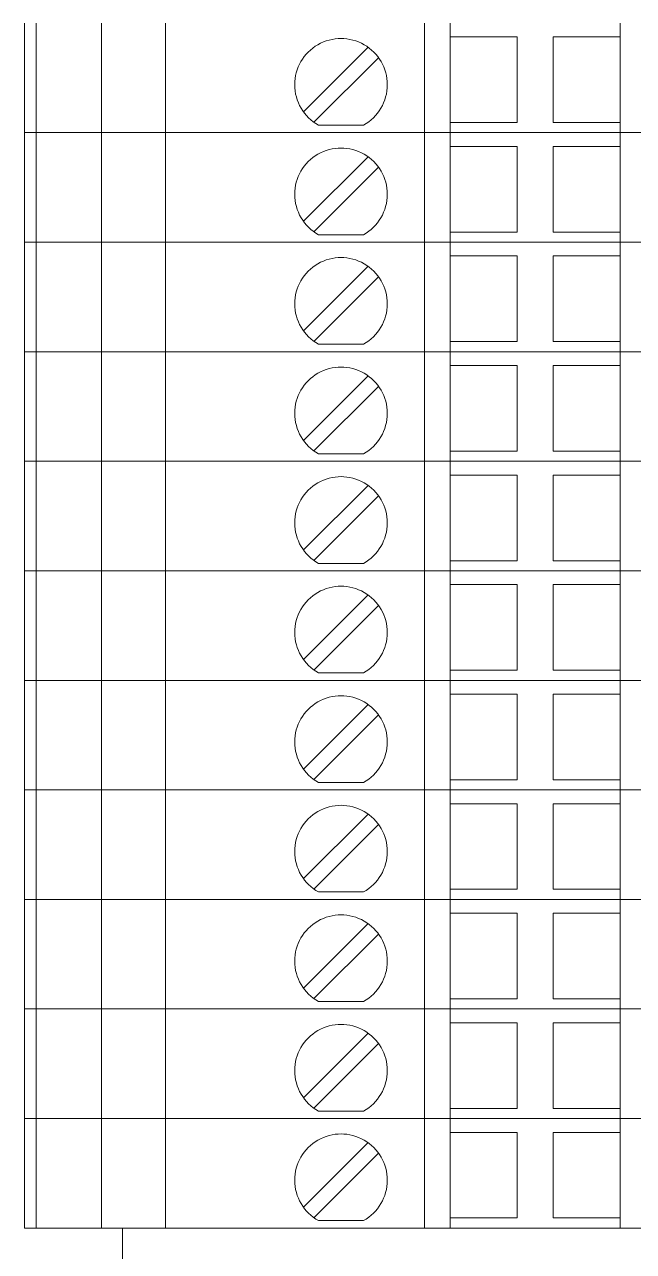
# Model space of a CAD drawing. Header units: millimetres. Extents: x 1880 to 4113, y 771 to 2990.
# Drawn here: x 3131.2 to 3159.8, y 1465 to 1522.7 of the extents above; entities that cross this region are included whole.
import ezdxf

# ---------------------------------------------------------------- set-up
doc = ezdxf.new("R2010")
doc.units = ezdxf.units.MM
doc.layers.add('000-PI-Oprema', color=30, linetype='Continuous', lineweight=5)

msp = doc.modelspace()

# ---------------------------------------------------------------- linework, layer by layer
at = {"color": 0, "linetype": 'ByBlock', "lineweight": 0, "ltscale": 0.25}
msp.add_lwpolyline([(3135.772, 1466.113), (3135.772, 1458.763), (3184.372, 1458.763), (3184.372, 1466.113), (3135.772, 1466.113)], dxfattribs=at)
at = {"layer": '000-PI-Oprema', "color": 0, "linetype": 'ByBlock', "lineweight": 0}
for p, q in [((3131.172, 1522.763), (3131.172, 1517.613)), ((3131.719, 1517.613), (3131.719, 1522.763)), ((3134.796, 1522.763), (3134.796, 1517.613)), ((3137.796, 1522.763), (3137.796, 1517.613)), ((3149.972, 1522.763), (3149.972, 1517.613)), ((3151.172, 1522.763), (3151.172, 1517.613)), ((3159.172, 1517.613), (3159.172, 1522.763)), ((3147.317, 1521.629), (3144.282, 1518.593)), ((3151.172, 1522.113), (3151.172, 1522.113)), ((3151.172, 1522.113), (3154.322, 1522.113)), ((3154.322, 1522.113), (3154.322, 1522.113)), ((3154.322, 1522.113), (3154.322, 1518.088)), ((3156.022, 1522.113), (3159.172, 1522.113)), ((3156.022, 1522.113), (3156.022, 1522.113)), ((3156.022, 1518.088), (3156.022, 1522.113)), ((3159.172, 1522.113), (3159.172, 1522.113)), ((3144.776, 1518.098), (3147.812, 1521.134)), ((3149.972, 1521.163), (3149.972, 1521.163)), ((3149.972, 1518.563), (3149.972, 1521.163)), ((3149.972, 1518.563), (3149.972, 1518.563)), ((3131.172, 1517.613), (3149.972, 1517.613)), ((3131.172, 1517.613), (3131.855, 1517.613)), ((3131.172, 1517.613), (3149.972, 1517.613)), ((3131.172, 1517.613), (3131.172, 1512.463)), ((3131.719, 1512.463), (3131.719, 1517.613)), ((3134.796, 1517.613), (3134.796, 1512.463)), ((3137.796, 1517.613), (3137.796, 1512.463)), ((3144.988, 1517.963), (3144.988, 1517.963)), ((3147.106, 1517.963), (3144.988, 1517.963)), ((3147.106, 1517.963), (3147.106, 1517.963)), ((3149.972, 1517.613), (3151.172, 1517.613)), ((3149.972, 1517.613), (3151.172, 1517.613)), ((3149.972, 1517.613), (3149.972, 1512.463)), ((3151.172, 1518.088), (3151.172, 1518.088)), ((3154.322, 1518.088), (3151.172, 1518.088)), ((3159.172, 1517.613), (3151.172, 1517.613)), ((3151.172, 1517.613), (3151.172, 1517.613)), ((3151.172, 1517.613), (3151.172, 1517.613)), ((3159.172, 1517.613), (3151.172, 1517.613)), ((3151.172, 1517.613), (3151.172, 1512.463)), ((3154.322, 1518.088), (3154.322, 1518.088)), ((3156.022, 1518.088), (3156.022, 1518.088)), ((3159.172, 1518.088), (3156.022, 1518.088)), ((3159.172, 1518.088), (3159.172, 1518.088)), ((3159.172, 1517.613), (3160.372, 1517.613)), ((3159.172, 1517.613), (3159.172, 1517.613)), ((3159.172, 1517.613), (3159.172, 1517.613)), ((3159.172, 1517.613), (3160.372, 1517.613)), ((3159.172, 1512.463), (3159.172, 1517.613)), ((3147.317, 1516.479), (3144.282, 1513.443)), ((3151.172, 1516.963), (3151.172, 1516.963)), ((3151.172, 1516.963), (3154.322, 1516.963)), ((3154.322, 1516.963), (3154.322, 1516.963)), ((3154.322, 1516.963), (3154.322, 1512.938)), ((3156.022, 1516.963), (3159.172, 1516.963)), ((3156.022, 1516.963), (3156.022, 1516.963)), ((3156.022, 1512.938), (3156.022, 1516.963)), ((3159.172, 1516.963), (3159.172, 1516.963)), ((3144.776, 1512.948), (3147.812, 1515.984)), ((3149.972, 1516.013), (3149.972, 1516.013)), ((3149.972, 1513.413), (3149.972, 1516.013)), ((3149.972, 1513.413), (3149.972, 1513.413)), ((3131.172, 1512.463), (3149.972, 1512.463)), ((3131.172, 1512.463), (3131.855, 1512.463)), ((3131.172, 1512.463), (3149.972, 1512.463)), ((3131.172, 1512.463), (3131.172, 1507.313)), ((3131.719, 1507.313), (3131.719, 1512.463)), ((3134.796, 1512.463), (3134.796, 1507.313)), ((3137.796, 1512.463), (3137.796, 1507.313)), ((3144.988, 1512.813), (3144.988, 1512.813)), ((3147.106, 1512.813), (3144.988, 1512.813)), ((3147.106, 1512.813), (3147.106, 1512.813)), ((3149.972, 1512.463), (3151.172, 1512.463)), ((3149.972, 1512.463), (3151.172, 1512.463)), ((3149.972, 1512.463), (3149.972, 1507.313)), ((3151.172, 1512.938), (3151.172, 1512.938)), ((3154.322, 1512.938), (3151.172, 1512.938)), ((3159.172, 1512.463), (3151.172, 1512.463)), ((3151.172, 1512.463), (3151.172, 1512.463)), ((3151.172, 1512.463), (3151.172, 1512.463)), ((3159.172, 1512.463), (3151.172, 1512.463)), ((3151.172, 1512.463), (3151.172, 1507.313)), ((3154.322, 1512.938), (3154.322, 1512.938)), ((3156.022, 1512.938), (3156.022, 1512.938)), ((3159.172, 1512.938), (3156.022, 1512.938)), ((3159.172, 1512.938), (3159.172, 1512.938)), ((3159.172, 1512.463), (3160.372, 1512.463)), ((3159.172, 1512.463), (3159.172, 1512.463)), ((3159.172, 1512.463), (3159.172, 1512.463)), ((3159.172, 1512.463), (3160.372, 1512.463)), ((3159.172, 1507.313), (3159.172, 1512.463)), ((3151.172, 1511.813), (3151.172, 1511.813)), ((3151.172, 1511.813), (3154.322, 1511.813)), ((3154.322, 1511.813), (3154.322, 1511.813)), ((3154.322, 1511.813), (3154.322, 1507.788)), ((3156.022, 1511.813), (3159.172, 1511.813)), ((3156.022, 1511.813), (3156.022, 1511.813)), ((3156.022, 1507.788), (3156.022, 1511.813)), ((3159.172, 1511.813), (3159.172, 1511.813)), ((3147.317, 1511.329), (3144.282, 1508.293)), ((3144.776, 1507.798), (3147.812, 1510.834)), ((3149.972, 1510.863), (3149.972, 1510.863)), ((3149.972, 1508.263), (3149.972, 1510.863)), ((3149.972, 1508.263), (3149.972, 1508.263)), ((3151.172, 1507.788), (3151.172, 1507.788)), ((3154.322, 1507.788), (3151.172, 1507.788)), ((3154.322, 1507.788), (3154.322, 1507.788)), ((3156.022, 1507.788), (3156.022, 1507.788)), ((3159.172, 1507.788), (3156.022, 1507.788)), ((3159.172, 1507.788), (3159.172, 1507.788)), ((3131.172, 1507.313), (3149.972, 1507.313)), ((3131.172, 1507.313), (3131.855, 1507.313)), ((3131.172, 1507.313), (3149.972, 1507.313)), ((3131.172, 1507.313), (3131.172, 1502.163)), ((3131.719, 1502.163), (3131.719, 1507.313)), ((3134.796, 1507.313), (3134.796, 1502.163)), ((3137.796, 1507.313), (3137.796, 1502.163)), ((3144.988, 1507.663), (3144.988, 1507.663)), ((3147.106, 1507.663), (3144.988, 1507.663)), ((3147.106, 1507.663), (3147.106, 1507.663)), ((3149.972, 1507.313), (3151.172, 1507.313)), ((3149.972, 1507.313), (3151.172, 1507.313)), ((3149.972, 1507.313), (3149.972, 1502.163)), ((3159.172, 1507.313), (3151.172, 1507.313)), ((3151.172, 1507.313), (3151.172, 1507.313)), ((3151.172, 1507.313), (3151.172, 1507.313)), ((3159.172, 1507.313), (3151.172, 1507.313)), ((3151.172, 1507.313), (3151.172, 1502.163)), ((3159.172, 1507.313), (3160.372, 1507.313)), ((3159.172, 1507.313), (3159.172, 1507.313)), ((3159.172, 1507.313), (3159.172, 1507.313)), ((3159.172, 1507.313), (3160.372, 1507.313)), ((3159.172, 1502.163), (3159.172, 1507.313)), ((3151.172, 1506.663), (3151.172, 1506.663)), ((3151.172, 1506.663), (3154.322, 1506.663)), ((3154.322, 1506.663), (3154.322, 1506.663)), ((3154.322, 1506.663), (3154.322, 1502.638)), ((3156.022, 1506.663), (3159.172, 1506.663)), ((3156.022, 1506.663), (3156.022, 1506.663)), ((3156.022, 1502.638), (3156.022, 1506.663)), ((3159.172, 1506.663), (3159.172, 1506.663)), ((3147.317, 1506.179), (3144.282, 1503.143)), ((3144.776, 1502.648), (3147.812, 1505.684)), ((3149.972, 1505.713), (3149.972, 1505.713)), ((3149.972, 1503.113), (3149.972, 1505.713)), ((3149.972, 1503.113), (3149.972, 1503.113)), ((3151.172, 1502.638), (3151.172, 1502.638)), ((3154.322, 1502.638), (3151.172, 1502.638)), ((3154.322, 1502.638), (3154.322, 1502.638)), ((3156.022, 1502.638), (3156.022, 1502.638)), ((3159.172, 1502.638), (3156.022, 1502.638)), ((3159.172, 1502.638), (3159.172, 1502.638)), ((3131.172, 1502.163), (3149.972, 1502.163)), ((3131.172, 1502.163), (3131.855, 1502.163)), ((3131.172, 1502.163), (3149.972, 1502.163)), ((3131.172, 1502.163), (3131.172, 1497.013)), ((3131.719, 1497.013), (3131.719, 1502.163)), ((3134.796, 1502.163), (3134.796, 1497.013)), ((3137.796, 1502.163), (3137.796, 1497.013)), ((3144.988, 1502.513), (3144.988, 1502.513)), ((3147.106, 1502.513), (3144.988, 1502.513)), ((3147.106, 1502.513), (3147.106, 1502.513)), ((3149.972, 1502.163), (3151.172, 1502.163)), ((3149.972, 1502.163), (3151.172, 1502.163)), ((3149.972, 1502.163), (3149.972, 1497.013)), ((3159.172, 1502.163), (3151.172, 1502.163)), ((3151.172, 1502.163), (3151.172, 1502.163)), ((3151.172, 1502.163), (3151.172, 1502.163)), ((3159.172, 1502.163), (3151.172, 1502.163)), ((3151.172, 1502.163), (3151.172, 1497.013)), ((3159.172, 1502.163), (3160.372, 1502.163)), ((3159.172, 1502.163), (3159.172, 1502.163)), ((3159.172, 1502.163), (3159.172, 1502.163)), ((3159.172, 1502.163), (3160.372, 1502.163)), ((3159.172, 1497.013), (3159.172, 1502.163)), ((3151.172, 1501.513), (3151.172, 1501.513)), ((3151.172, 1501.513), (3154.322, 1501.513)), ((3154.322, 1501.513), (3154.322, 1501.513)), ((3154.322, 1501.513), (3154.322, 1497.488)), ((3156.022, 1501.513), (3159.172, 1501.513)), ((3156.022, 1501.513), (3156.022, 1501.513)), ((3156.022, 1497.488), (3156.022, 1501.513)), ((3159.172, 1501.513), (3159.172, 1501.513)), ((3147.317, 1501.029), (3144.282, 1497.993)), ((3144.776, 1497.498), (3147.812, 1500.534)), ((3149.972, 1500.563), (3149.972, 1500.563)), ((3149.972, 1497.963), (3149.972, 1500.563)), ((3149.972, 1497.963), (3149.972, 1497.963)), ((3151.172, 1497.488), (3151.172, 1497.488)), ((3154.322, 1497.488), (3151.172, 1497.488)), ((3154.322, 1497.488), (3154.322, 1497.488)), ((3156.022, 1497.488), (3156.022, 1497.488)), ((3159.172, 1497.488), (3156.022, 1497.488)), ((3159.172, 1497.488), (3159.172, 1497.488)), ((3131.172, 1497.013), (3149.972, 1497.013)), ((3131.172, 1497.013), (3131.855, 1497.013)), ((3131.172, 1497.013), (3149.972, 1497.013)), ((3131.172, 1497.013), (3131.172, 1491.863)), ((3131.719, 1491.863), (3131.719, 1497.013)), ((3134.796, 1497.013), (3134.796, 1491.863)), ((3137.796, 1497.013), (3137.796, 1491.863)), ((3144.988, 1497.363), (3144.988, 1497.363)), ((3147.106, 1497.363), (3144.988, 1497.363)), ((3147.106, 1497.363), (3147.106, 1497.363)), ((3149.972, 1497.013), (3151.172, 1497.013)), ((3149.972, 1497.013), (3151.172, 1497.013)), ((3149.972, 1497.013), (3149.972, 1491.863)), ((3159.172, 1497.013), (3151.172, 1497.013)), ((3151.172, 1497.013), (3151.172, 1497.013)), ((3151.172, 1497.013), (3151.172, 1497.013)), ((3159.172, 1497.013), (3151.172, 1497.013)), ((3151.172, 1497.013), (3151.172, 1491.863)), ((3159.172, 1497.013), (3160.372, 1497.013)), ((3159.172, 1497.013), (3159.172, 1497.013)), ((3159.172, 1497.013), (3159.172, 1497.013)), ((3159.172, 1497.013), (3160.372, 1497.013)), ((3159.172, 1491.863), (3159.172, 1497.013)), ((3151.172, 1496.363), (3151.172, 1496.363)), ((3151.172, 1496.363), (3154.322, 1496.363)), ((3154.322, 1496.363), (3154.322, 1496.363)), ((3154.322, 1496.363), (3154.322, 1492.338)), ((3156.022, 1496.363), (3159.172, 1496.363)), ((3156.022, 1496.363), (3156.022, 1496.363)), ((3156.022, 1492.338), (3156.022, 1496.363)), ((3159.172, 1496.363), (3159.172, 1496.363)), ((3147.317, 1495.879), (3144.282, 1492.843)), ((3144.776, 1492.348), (3147.812, 1495.384)), ((3149.972, 1495.413), (3149.972, 1495.413)), ((3149.972, 1492.813), (3149.972, 1495.413)), ((3149.972, 1492.813), (3149.972, 1492.813)), ((3144.988, 1492.213), (3144.988, 1492.213)), ((3147.106, 1492.213), (3144.988, 1492.213)), ((3147.106, 1492.213), (3147.106, 1492.213)), ((3151.172, 1492.338), (3151.172, 1492.338)), ((3154.322, 1492.338), (3151.172, 1492.338)), ((3154.322, 1492.338), (3154.322, 1492.338)), ((3156.022, 1492.338), (3156.022, 1492.338)), ((3159.172, 1492.338), (3156.022, 1492.338)), ((3159.172, 1492.338), (3159.172, 1492.338)), ((3131.172, 1491.863), (3149.972, 1491.863)), ((3131.172, 1491.863), (3131.855, 1491.863)), ((3131.172, 1491.863), (3149.972, 1491.863)), ((3131.172, 1491.863), (3131.172, 1486.713)), ((3131.719, 1486.713), (3131.719, 1491.863)), ((3134.796, 1491.863), (3134.796, 1486.713)), ((3137.796, 1491.863), (3137.796, 1486.713)), ((3149.972, 1491.863), (3151.172, 1491.863)), ((3149.972, 1491.863), (3151.172, 1491.863)), ((3149.972, 1491.863), (3149.972, 1486.713)), ((3159.172, 1491.863), (3151.172, 1491.863)), ((3151.172, 1491.863), (3151.172, 1491.863)), ((3151.172, 1491.863), (3151.172, 1491.863)), ((3159.172, 1491.863), (3151.172, 1491.863)), ((3151.172, 1491.863), (3151.172, 1486.713)), ((3159.172, 1491.863), (3160.372, 1491.863)), ((3159.172, 1491.863), (3159.172, 1491.863)), ((3159.172, 1491.863), (3159.172, 1491.863)), ((3159.172, 1491.863), (3160.372, 1491.863)), ((3159.172, 1486.713), (3159.172, 1491.863)), ((3151.172, 1491.213), (3151.172, 1491.213)), ((3151.172, 1491.213), (3154.322, 1491.213)), ((3154.322, 1491.213), (3154.322, 1491.213)), ((3154.322, 1491.213), (3154.322, 1487.188)), ((3156.022, 1491.213), (3159.172, 1491.213)), ((3156.022, 1491.213), (3156.022, 1491.213)), ((3156.022, 1487.188), (3156.022, 1491.213)), ((3159.172, 1491.213), (3159.172, 1491.213)), ((3147.317, 1490.729), (3144.282, 1487.693)), ((3144.776, 1487.198), (3147.812, 1490.234)), ((3149.972, 1490.263), (3149.972, 1490.263)), ((3149.972, 1487.663), (3149.972, 1490.263)), ((3149.972, 1487.663), (3149.972, 1487.663)), ((3144.988, 1487.063), (3144.988, 1487.063)), ((3147.106, 1487.063), (3144.988, 1487.063)), ((3147.106, 1487.063), (3147.106, 1487.063)), ((3151.172, 1487.188), (3151.172, 1487.188)), ((3154.322, 1487.188), (3151.172, 1487.188)), ((3154.322, 1487.188), (3154.322, 1487.188)), ((3156.022, 1487.188), (3156.022, 1487.188)), ((3159.172, 1487.188), (3156.022, 1487.188)), ((3159.172, 1487.188), (3159.172, 1487.188)), ((3131.172, 1486.713), (3149.972, 1486.713)), ((3131.172, 1486.713), (3131.855, 1486.713)), ((3131.172, 1486.713), (3149.972, 1486.713)), ((3131.172, 1486.713), (3131.172, 1481.563)), ((3131.719, 1481.563), (3131.719, 1486.713)), ((3134.796, 1486.713), (3134.796, 1481.563)), ((3137.796, 1486.713), (3137.796, 1481.563)), ((3149.972, 1486.713), (3151.172, 1486.713)), ((3149.972, 1486.713), (3151.172, 1486.713)), ((3149.972, 1486.713), (3149.972, 1481.563)), ((3159.172, 1486.713), (3151.172, 1486.713)), ((3151.172, 1486.713), (3151.172, 1486.713)), ((3151.172, 1486.713), (3151.172, 1486.713)), ((3159.172, 1486.713), (3151.172, 1486.713)), ((3151.172, 1486.713), (3151.172, 1481.563)), ((3159.172, 1486.713), (3160.372, 1486.713)), ((3159.172, 1486.713), (3159.172, 1486.713)), ((3159.172, 1486.713), (3159.172, 1486.713)), ((3159.172, 1486.713), (3160.372, 1486.713)), ((3159.172, 1481.563), (3159.172, 1486.713)), ((3151.172, 1486.063), (3151.172, 1486.063)), ((3151.172, 1486.063), (3154.322, 1486.063)), ((3154.322, 1486.063), (3154.322, 1486.063)), ((3154.322, 1486.063), (3154.322, 1482.038)), ((3156.022, 1486.063), (3159.172, 1486.063)), ((3156.022, 1486.063), (3156.022, 1486.063)), ((3156.022, 1482.038), (3156.022, 1486.063)), ((3159.172, 1486.063), (3159.172, 1486.063)), ((3147.317, 1485.579), (3144.282, 1482.543)), ((3144.776, 1482.048), (3147.812, 1485.084)), ((3149.972, 1485.113), (3149.972, 1485.113)), ((3149.972, 1482.513), (3149.972, 1485.113)), ((3149.972, 1482.513), (3149.972, 1482.513)), ((3144.988, 1481.913), (3144.988, 1481.913)), ((3147.106, 1481.913), (3144.988, 1481.913)), ((3147.106, 1481.913), (3147.106, 1481.913)), ((3151.172, 1482.038), (3151.172, 1482.038)), ((3154.322, 1482.038), (3151.172, 1482.038)), ((3154.322, 1482.038), (3154.322, 1482.038)), ((3156.022, 1482.038), (3156.022, 1482.038)), ((3159.172, 1482.038), (3156.022, 1482.038)), ((3159.172, 1482.038), (3159.172, 1482.038)), ((3131.172, 1481.563), (3149.972, 1481.563)), ((3131.172, 1481.563), (3131.855, 1481.563)), ((3131.172, 1481.563), (3149.972, 1481.563)), ((3131.172, 1481.563), (3131.172, 1476.413)), ((3131.719, 1476.413), (3131.719, 1481.563)), ((3134.796, 1481.563), (3134.796, 1476.413)), ((3137.796, 1481.563), (3137.796, 1476.413)), ((3149.972, 1481.563), (3151.172, 1481.563)), ((3149.972, 1481.563), (3151.172, 1481.563)), ((3149.972, 1481.563), (3149.972, 1476.413)), ((3159.172, 1481.563), (3151.172, 1481.563)), ((3151.172, 1481.563), (3151.172, 1481.563)), ((3151.172, 1481.563), (3151.172, 1481.563)), ((3159.172, 1481.563), (3151.172, 1481.563)), ((3151.172, 1481.563), (3151.172, 1476.413)), ((3159.172, 1481.563), (3160.372, 1481.563)), ((3159.172, 1481.563), (3159.172, 1481.563)), ((3159.172, 1481.563), (3159.172, 1481.563)), ((3159.172, 1481.563), (3160.372, 1481.563)), ((3159.172, 1476.413), (3159.172, 1481.563)), ((3151.172, 1480.913), (3151.172, 1480.913)), ((3151.172, 1480.913), (3154.322, 1480.913)), ((3154.322, 1480.913), (3154.322, 1480.913)), ((3154.322, 1480.913), (3154.322, 1476.888)), ((3156.022, 1480.913), (3159.172, 1480.913)), ((3156.022, 1480.913), (3156.022, 1480.913)), ((3156.022, 1476.888), (3156.022, 1480.913)), ((3159.172, 1480.913), (3159.172, 1480.913)), ((3147.317, 1480.429), (3144.282, 1477.393)), ((3144.776, 1476.898), (3147.812, 1479.934)), ((3149.972, 1479.963), (3149.972, 1479.963)), ((3149.972, 1477.363), (3149.972, 1479.963)), ((3149.972, 1477.363), (3149.972, 1477.363)), ((3144.988, 1476.763), (3144.988, 1476.763)), ((3147.106, 1476.763), (3144.988, 1476.763)), ((3147.106, 1476.763), (3147.106, 1476.763)), ((3151.172, 1476.888), (3151.172, 1476.888)), ((3154.322, 1476.888), (3151.172, 1476.888)), ((3154.322, 1476.888), (3154.322, 1476.888)), ((3156.022, 1476.888), (3156.022, 1476.888)), ((3159.172, 1476.888), (3156.022, 1476.888)), ((3159.172, 1476.888), (3159.172, 1476.888)), ((3131.172, 1476.413), (3149.972, 1476.413)), ((3131.172, 1476.413), (3131.855, 1476.413)), ((3131.172, 1476.413), (3149.972, 1476.413)), ((3131.172, 1476.413), (3131.172, 1471.263)), ((3131.719, 1471.263), (3131.719, 1476.413)), ((3134.796, 1476.413), (3134.796, 1471.263)), ((3137.796, 1476.413), (3137.796, 1471.263)), ((3149.972, 1476.413), (3151.172, 1476.413)), ((3149.972, 1476.413), (3151.172, 1476.413)), ((3149.972, 1476.413), (3149.972, 1471.263)), ((3159.172, 1476.413), (3151.172, 1476.413)), ((3151.172, 1476.413), (3151.172, 1476.413)), ((3151.172, 1476.413), (3151.172, 1476.413)), ((3159.172, 1476.413), (3151.172, 1476.413)), ((3151.172, 1476.413), (3151.172, 1471.263)), ((3159.172, 1476.413), (3160.372, 1476.413)), ((3159.172, 1476.413), (3159.172, 1476.413)), ((3159.172, 1476.413), (3159.172, 1476.413)), ((3159.172, 1476.413), (3160.372, 1476.413)), ((3159.172, 1471.263), (3159.172, 1476.413)), ((3151.172, 1475.763), (3151.172, 1475.763)), ((3151.172, 1475.763), (3154.322, 1475.763)), ((3154.322, 1475.763), (3154.322, 1475.763)), ((3154.322, 1475.763), (3154.322, 1471.738)), ((3156.022, 1475.763), (3159.172, 1475.763)), ((3156.022, 1475.763), (3156.022, 1475.763)), ((3156.022, 1471.738), (3156.022, 1475.763)), ((3159.172, 1475.763), (3159.172, 1475.763)), ((3147.317, 1475.279), (3144.282, 1472.243)), ((3144.776, 1471.748), (3147.812, 1474.784)), ((3149.972, 1474.813), (3149.972, 1474.813)), ((3149.972, 1472.213), (3149.972, 1474.813)), ((3149.972, 1472.213), (3149.972, 1472.213)), ((3144.988, 1471.613), (3144.988, 1471.613)), ((3147.106, 1471.613), (3144.988, 1471.613)), ((3147.106, 1471.613), (3147.106, 1471.613)), ((3151.172, 1471.738), (3151.172, 1471.738)), ((3154.322, 1471.738), (3151.172, 1471.738)), ((3154.322, 1471.738), (3154.322, 1471.738)), ((3156.022, 1471.738), (3156.022, 1471.738)), ((3159.172, 1471.738), (3156.022, 1471.738)), ((3159.172, 1471.738), (3159.172, 1471.738)), ((3131.172, 1471.263), (3149.972, 1471.263)), ((3131.172, 1471.263), (3131.855, 1471.263)), ((3131.172, 1471.263), (3149.972, 1471.263)), ((3131.172, 1471.263), (3131.172, 1466.113)), ((3131.719, 1466.113), (3131.719, 1471.263)), ((3134.796, 1471.263), (3134.796, 1466.113)), ((3137.796, 1471.263), (3137.796, 1466.113)), ((3149.972, 1471.263), (3151.172, 1471.263)), ((3149.972, 1471.263), (3151.172, 1471.263)), ((3149.972, 1471.263), (3149.972, 1466.113)), ((3159.172, 1471.263), (3151.172, 1471.263)), ((3151.172, 1471.263), (3151.172, 1471.263)), ((3151.172, 1471.263), (3151.172, 1471.263)), ((3159.172, 1471.263), (3151.172, 1471.263)), ((3151.172, 1471.263), (3151.172, 1466.113)), ((3159.172, 1471.263), (3160.372, 1471.263)), ((3159.172, 1471.263), (3159.172, 1471.263)), ((3159.172, 1471.263), (3159.172, 1471.263)), ((3159.172, 1471.263), (3160.372, 1471.263)), ((3159.172, 1466.113), (3159.172, 1471.263)), ((3151.172, 1470.613), (3151.172, 1470.613)), ((3151.172, 1470.613), (3154.322, 1470.613)), ((3154.322, 1470.613), (3154.322, 1470.613)), ((3154.322, 1470.613), (3154.322, 1466.588)), ((3156.022, 1470.613), (3159.172, 1470.613)), ((3156.022, 1470.613), (3156.022, 1470.613)), ((3156.022, 1466.588), (3156.022, 1470.613)), ((3159.172, 1470.613), (3159.172, 1470.613)), ((3147.317, 1470.129), (3144.282, 1467.093)), ((3144.776, 1466.598), (3147.812, 1469.634)), ((3149.972, 1469.663), (3149.972, 1469.663)), ((3149.972, 1467.063), (3149.972, 1469.663)), ((3149.972, 1467.063), (3149.972, 1467.063)), ((3144.988, 1466.463), (3144.988, 1466.463)), ((3147.106, 1466.463), (3144.988, 1466.463)), ((3147.106, 1466.463), (3147.106, 1466.463)), ((3151.172, 1466.588), (3151.172, 1466.588)), ((3154.322, 1466.588), (3151.172, 1466.588)), ((3154.322, 1466.588), (3154.322, 1466.588)), ((3156.022, 1466.588), (3156.022, 1466.588)), ((3159.172, 1466.588), (3156.022, 1466.588)), ((3159.172, 1466.588), (3159.172, 1466.588)), ((3131.172, 1466.113), (3149.972, 1466.113)), ((3135.772, 1466.113), (3135.772, 1458.763)), ((3184.372, 1466.113), (3135.772, 1466.113)), ((3149.972, 1466.113), (3151.172, 1466.113)), ((3159.172, 1466.113), (3151.172, 1466.113)), ((3151.172, 1466.113), (3151.172, 1466.113)), ((3159.172, 1466.113), (3160.372, 1466.113)), ((3159.172, 1466.113), (3159.172, 1466.113))]:
    msp.add_line(p, q, dxfattribs=at)
for centre, start, end in [((3146.047, 1519.863), 359.99998, 180.00002), ((3146.047, 1519.863), 180.00002, 240.87541), ((3146.047, 1519.863), 299.12459, 359.99998), ((3146.047, 1514.713), 359.99998, 180.00002), ((3146.047, 1514.713), 180.00002, 240.87541), ((3146.047, 1514.713), 299.12459, 359.99998), ((3146.047, 1509.563), 359.99998, 180.00002), ((3146.047, 1509.563), 180.00002, 240.87541), ((3146.047, 1509.563), 299.12459, 359.99998), ((3146.047, 1504.413), 359.99998, 180.00002), ((3146.047, 1504.413), 180.00002, 240.87541), ((3146.047, 1504.413), 299.12459, 359.99998), ((3146.047, 1499.263), 359.99998, 180.00002), ((3146.047, 1499.263), 180.00002, 240.87541), ((3146.047, 1499.263), 299.12459, 359.99998), ((3146.047, 1494.113), 359.99998, 180.00002), ((3146.047, 1494.113), 180.00002, 240.87541), ((3146.047, 1494.113), 299.12459, 359.99998), ((3146.047, 1488.963), 359.99998, 180.00002), ((3146.047, 1488.963), 180.00002, 240.87541), ((3146.047, 1488.963), 299.12459, 359.99998), ((3146.047, 1483.813), 359.99998, 180.00002), ((3146.047, 1483.813), 180.00002, 240.87541), ((3146.047, 1483.813), 299.12459, 359.99998), ((3146.047, 1478.663), 359.99998, 180.00002), ((3146.047, 1478.663), 180.00002, 240.87541), ((3146.047, 1478.663), 299.12459, 359.99998), ((3146.047, 1473.513), 359.99998, 180.00002), ((3146.047, 1473.513), 180.00002, 240.87541), ((3146.047, 1473.513), 299.12459, 359.99998), ((3146.047, 1468.363), 359.99998, 180.00002), ((3146.047, 1468.363), 180.00002, 240.87541), ((3146.047, 1468.363), 299.12459, 359.99998)]:
    msp.add_arc(centre, 2.175, start, end, dxfattribs=at)

doc.saveas('drawing.dxf')
